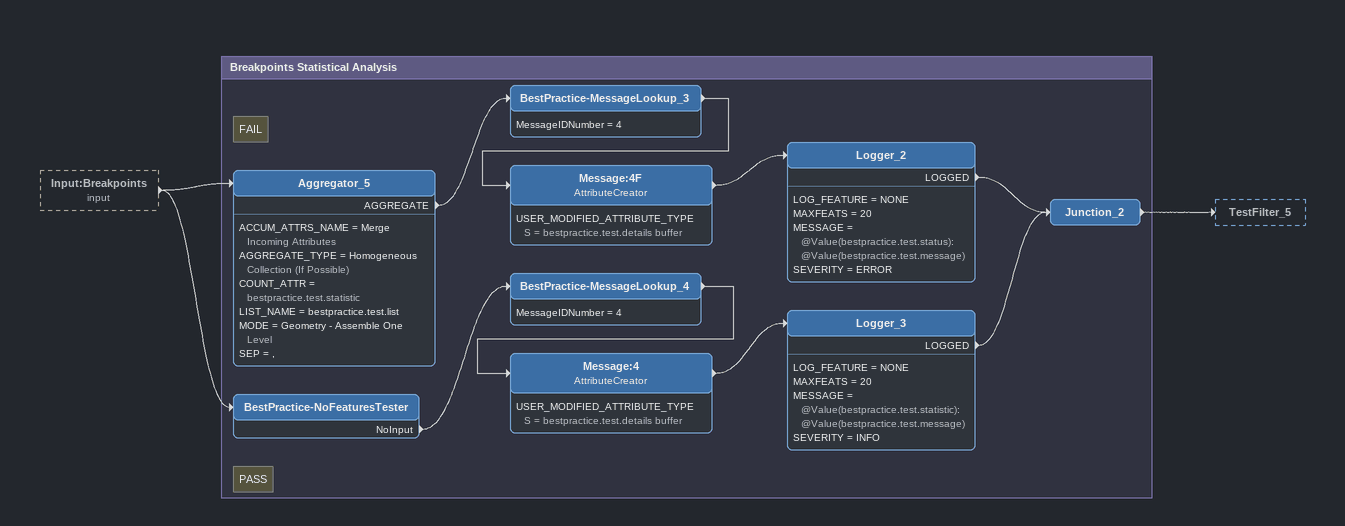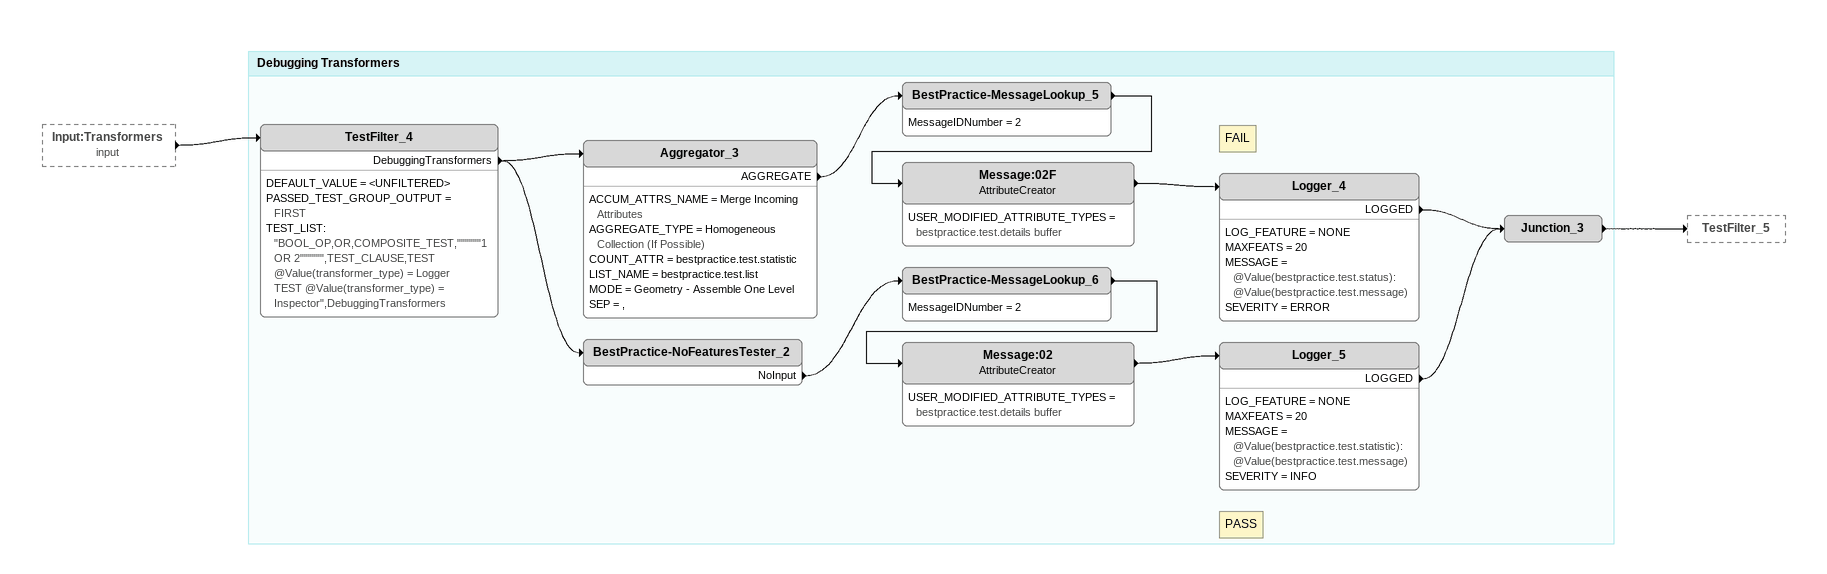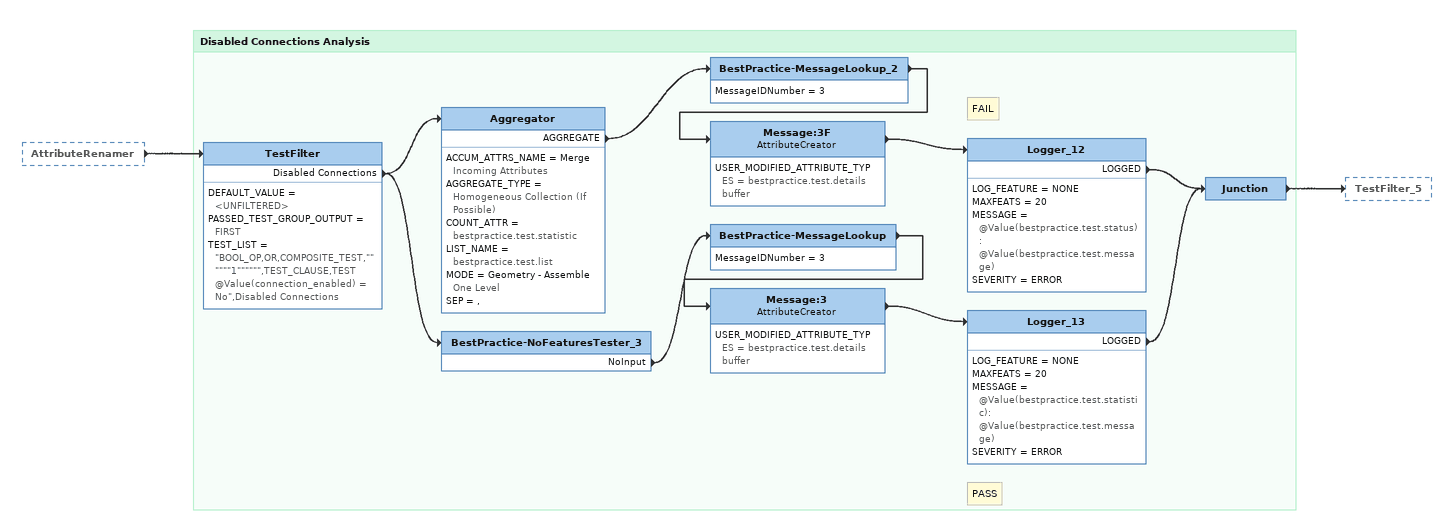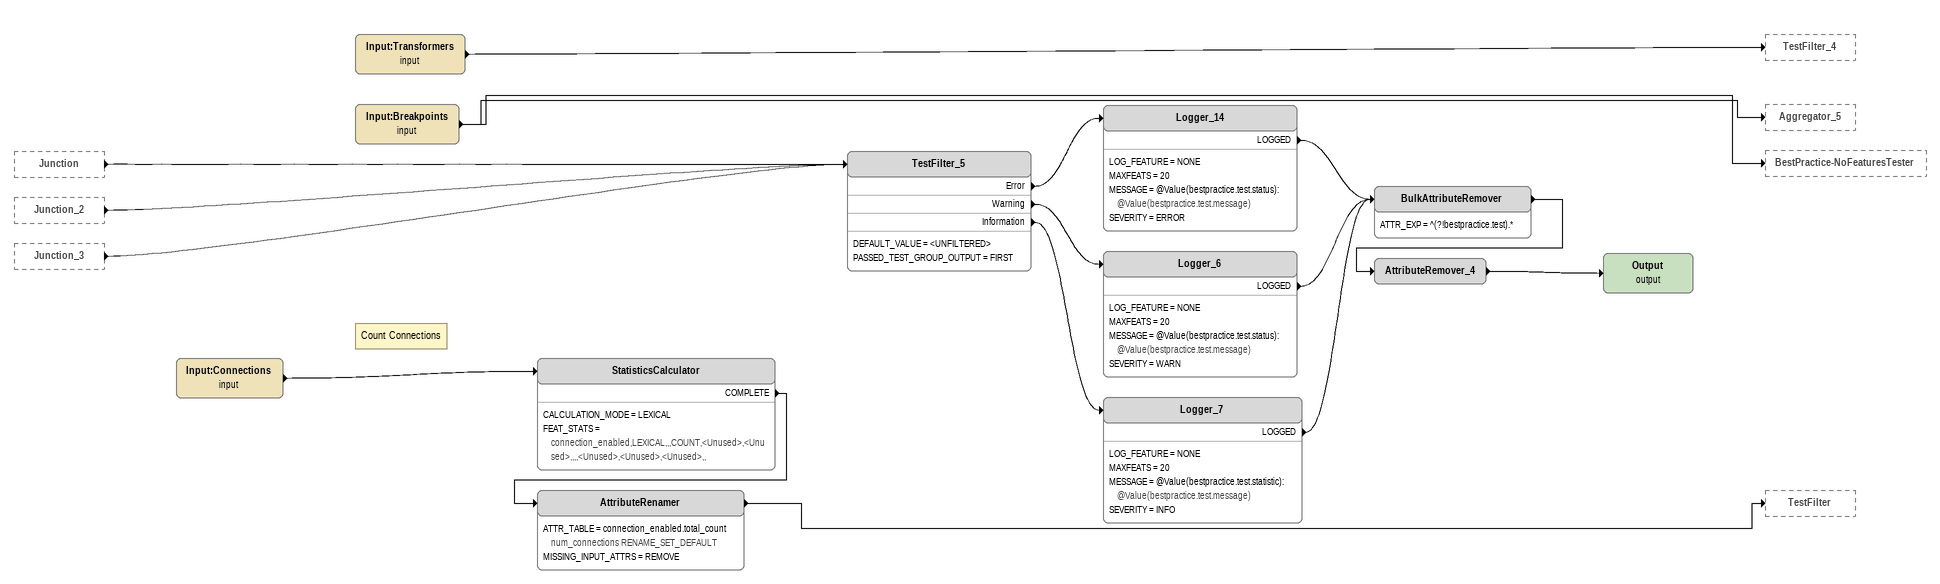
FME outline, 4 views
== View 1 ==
Input:Breakpoints (input) [outside]
    -> Aggregator_5
    -> BestPractice-NoFeaturesTester

Bookmark: Breakpoints Statistical Analysis
Note: FAIL
Aggregator_5
    ACCUM_ATTRS_NAME = Merge Incoming Attributes
    AGGREGATE_TYPE = Homogeneous Collection (If Possible)
    COUNT_ATTR = bestpractice.test.statistic
    LIST_NAME = bestpractice.test.list
    MODE = Geometry - Assemble One Level
    SEP = ,
    AGGREGATE -> BestPractice-MessageLookup_3
BestPractice-MessageLookup_3
    MessageIDNumber = 4
    -> Message:4F
Message:4F: AttributeCreator
    USER_MODIFIED_ATTRIBUTE_TYPES = bestpractice.test.details buffer
    -> Logger_2
Logger_2
    LOG_FEATURE = NONE
    MAXFEATS = 20
    MESSAGE = @Value(bestpractice.test.status): @Value(bestpractice.test.message)
    SEVERITY = ERROR
    LOGGED -> Junction_2
Note: PASS
BestPractice-NoFeaturesTester
    NoInput -> BestPractice-MessageLookup_4
BestPractice-MessageLookup_4
    MessageIDNumber = 4
    -> Message:4
Message:4: AttributeCreator
    USER_MODIFIED_ATTRIBUTE_TYPES = bestpractice.test.details buffer
    -> Logger_3
Logger_3
    LOG_FEATURE = NONE
    MAXFEATS = 20
    MESSAGE = @Value(bestpractice.test.statistic): @Value(bestpractice.test.message)
    SEVERITY = INFO
    LOGGED -> Junction_2
Junction_2
    -> TestFilter_5

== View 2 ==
Input:Transformers (input) [outside]
    -> TestFilter_4

Bookmark: Debugging Transformers
TestFilter_4
    DEFAULT_VALUE = <UNFILTERED>
    PASSED_TEST_GROUP_OUTPUT = FIRST
    TEST_LIST:
      "BOOL_OP,OR,COMPOSITE_TEST,""""""1 OR 2"""""",TEST_CLAUSE,TEST @Value(transformer_type) = Logger
      TEST @Value(transformer_type) = Inspector",DebuggingTransformers
    DebuggingTransformers -> Aggregator_3
    DebuggingTransformers -> BestPractice-NoFeaturesTester_2
Aggregator_3
    ACCUM_ATTRS_NAME = Merge Incoming Attributes
    AGGREGATE_TYPE = Homogeneous Collection (If Possible)
    COUNT_ATTR = bestpractice.test.statistic
    LIST_NAME = bestpractice.test.list
    MODE = Geometry - Assemble One Level
    SEP = ,
    AGGREGATE -> BestPractice-MessageLookup_5
BestPractice-MessageLookup_5
    MessageIDNumber = 2
    -> Message:02F
Message:02F: AttributeCreator
    USER_MODIFIED_ATTRIBUTE_TYPES = bestpractice.test.details buffer
    -> Logger_4
Note: FAIL
Logger_4
    LOG_FEATURE = NONE
    MAXFEATS = 20
    MESSAGE = @Value(bestpractice.test.status): @Value(bestpractice.test.message)
    SEVERITY = ERROR
    LOGGED -> Junction_3
BestPractice-NoFeaturesTester_2
    NoInput -> BestPractice-MessageLookup_6
BestPractice-MessageLookup_6
    MessageIDNumber = 2
    -> Message:02
Message:02: AttributeCreator
    USER_MODIFIED_ATTRIBUTE_TYPES = bestpractice.test.details buffer
    -> Logger_5
Note: PASS
Logger_5
    LOG_FEATURE = NONE
    MAXFEATS = 20
    MESSAGE = @Value(bestpractice.test.statistic): @Value(bestpractice.test.message)
    SEVERITY = INFO
    LOGGED -> Junction_3
Junction_3
    -> TestFilter_5

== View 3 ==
AttributeRenamer [outside]
    -> TestFilter

Bookmark: Disabled Connections Analysis
TestFilter
    DEFAULT_VALUE = <UNFILTERED>
    PASSED_TEST_GROUP_OUTPUT = FIRST
    TEST_LIST = "BOOL_OP,OR,COMPOSITE_TEST,""""""1"""""",TEST_CLAUSE,TEST @Value(connection_enabled) = No",Disabled Connections
    Disabled Connections -> Aggregator
    Disabled Connections -> BestPractice-NoFeaturesTester_3
Aggregator
    ACCUM_ATTRS_NAME = Merge Incoming Attributes
    AGGREGATE_TYPE = Homogeneous Collection (If Possible)
    COUNT_ATTR = bestpractice.test.statistic
    LIST_NAME = bestpractice.test.list
    MODE = Geometry - Assemble One Level
    SEP = ,
    AGGREGATE -> BestPractice-MessageLookup_2
BestPractice-MessageLookup_2
    MessageIDNumber = 3
    -> Message:3F
Message:3F: AttributeCreator
    USER_MODIFIED_ATTRIBUTE_TYPES = bestpractice.test.details buffer
    -> Logger_12
Note: FAIL
Logger_12
    LOG_FEATURE = NONE
    MAXFEATS = 20
    MESSAGE = @Value(bestpractice.test.status): @Value(bestpractice.test.message)
    SEVERITY = ERROR
    LOGGED -> Junction
BestPractice-NoFeaturesTester_3
    NoInput -> BestPractice-MessageLookup
BestPractice-MessageLookup
    MessageIDNumber = 3
    -> Message:3
Message:3: AttributeCreator
    USER_MODIFIED_ATTRIBUTE_TYPES = bestpractice.test.details buffer
    -> Logger_13
Note: PASS
Logger_13
    LOG_FEATURE = NONE
    MAXFEATS = 20
    MESSAGE = @Value(bestpractice.test.statistic): @Value(bestpractice.test.message)
    SEVERITY = ERROR
    LOGGED -> Junction
Junction
    -> TestFilter_5

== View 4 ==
Junction [outside]
    -> TestFilter_5
Junction_2 [outside]
    -> TestFilter_5
Junction_3 [outside]
    -> TestFilter_5
Input:Connections (input)
    -> StatisticsCalculator
Note: Count Connections
StatisticsCalculator
    CALCULATION_MODE = LEXICAL
    FEAT_STATS = connection_enabled,LEXICAL,,,COUNT,<Unused>,<Unused>,,,,<Unused>,<Unused>,<Unused>,,
    COMPLETE -> AttributeRenamer
AttributeRenamer
    ATTR_TABLE = connection_enabled.total_count num_connections RENAME_SET_DEFAULT
    MISSING_INPUT_ATTRS = REMOVE
    -> TestFilter
Input:Transformers (input)
    -> TestFilter_4
Input:Breakpoints (input)
    -> Aggregator_5
    -> BestPractice-NoFeaturesTester
TestFilter_5
    DEFAULT_VALUE = <UNFILTERED>
    PASSED_TEST_GROUP_OUTPUT = FIRST
    Error -> Logger_14
    Warning -> Logger_6
    Information -> Logger_7
Logger_14
    LOG_FEATURE = NONE
    MAXFEATS = 20
    MESSAGE = @Value(bestpractice.test.status): @Value(bestpractice.test.message)
    SEVERITY = ERROR
    LOGGED -> BulkAttributeRemover
Logger_6
    LOG_FEATURE = NONE
    MAXFEATS = 20
    MESSAGE = @Value(bestpractice.test.status): @Value(bestpractice.test.message)
    SEVERITY = WARN
    LOGGED -> BulkAttributeRemover
Logger_7
    LOG_FEATURE = NONE
    MAXFEATS = 20
    MESSAGE = @Value(bestpractice.test.statistic): @Value(bestpractice.test.message)
    SEVERITY = INFO
    LOGGED -> BulkAttributeRemover
BulkAttributeRemover
    ATTR_EXP = ^(?!bestpractice.test).*
    -> AttributeRemover_4
AttributeRemover_4
    -> Output (output)
Output (output)
